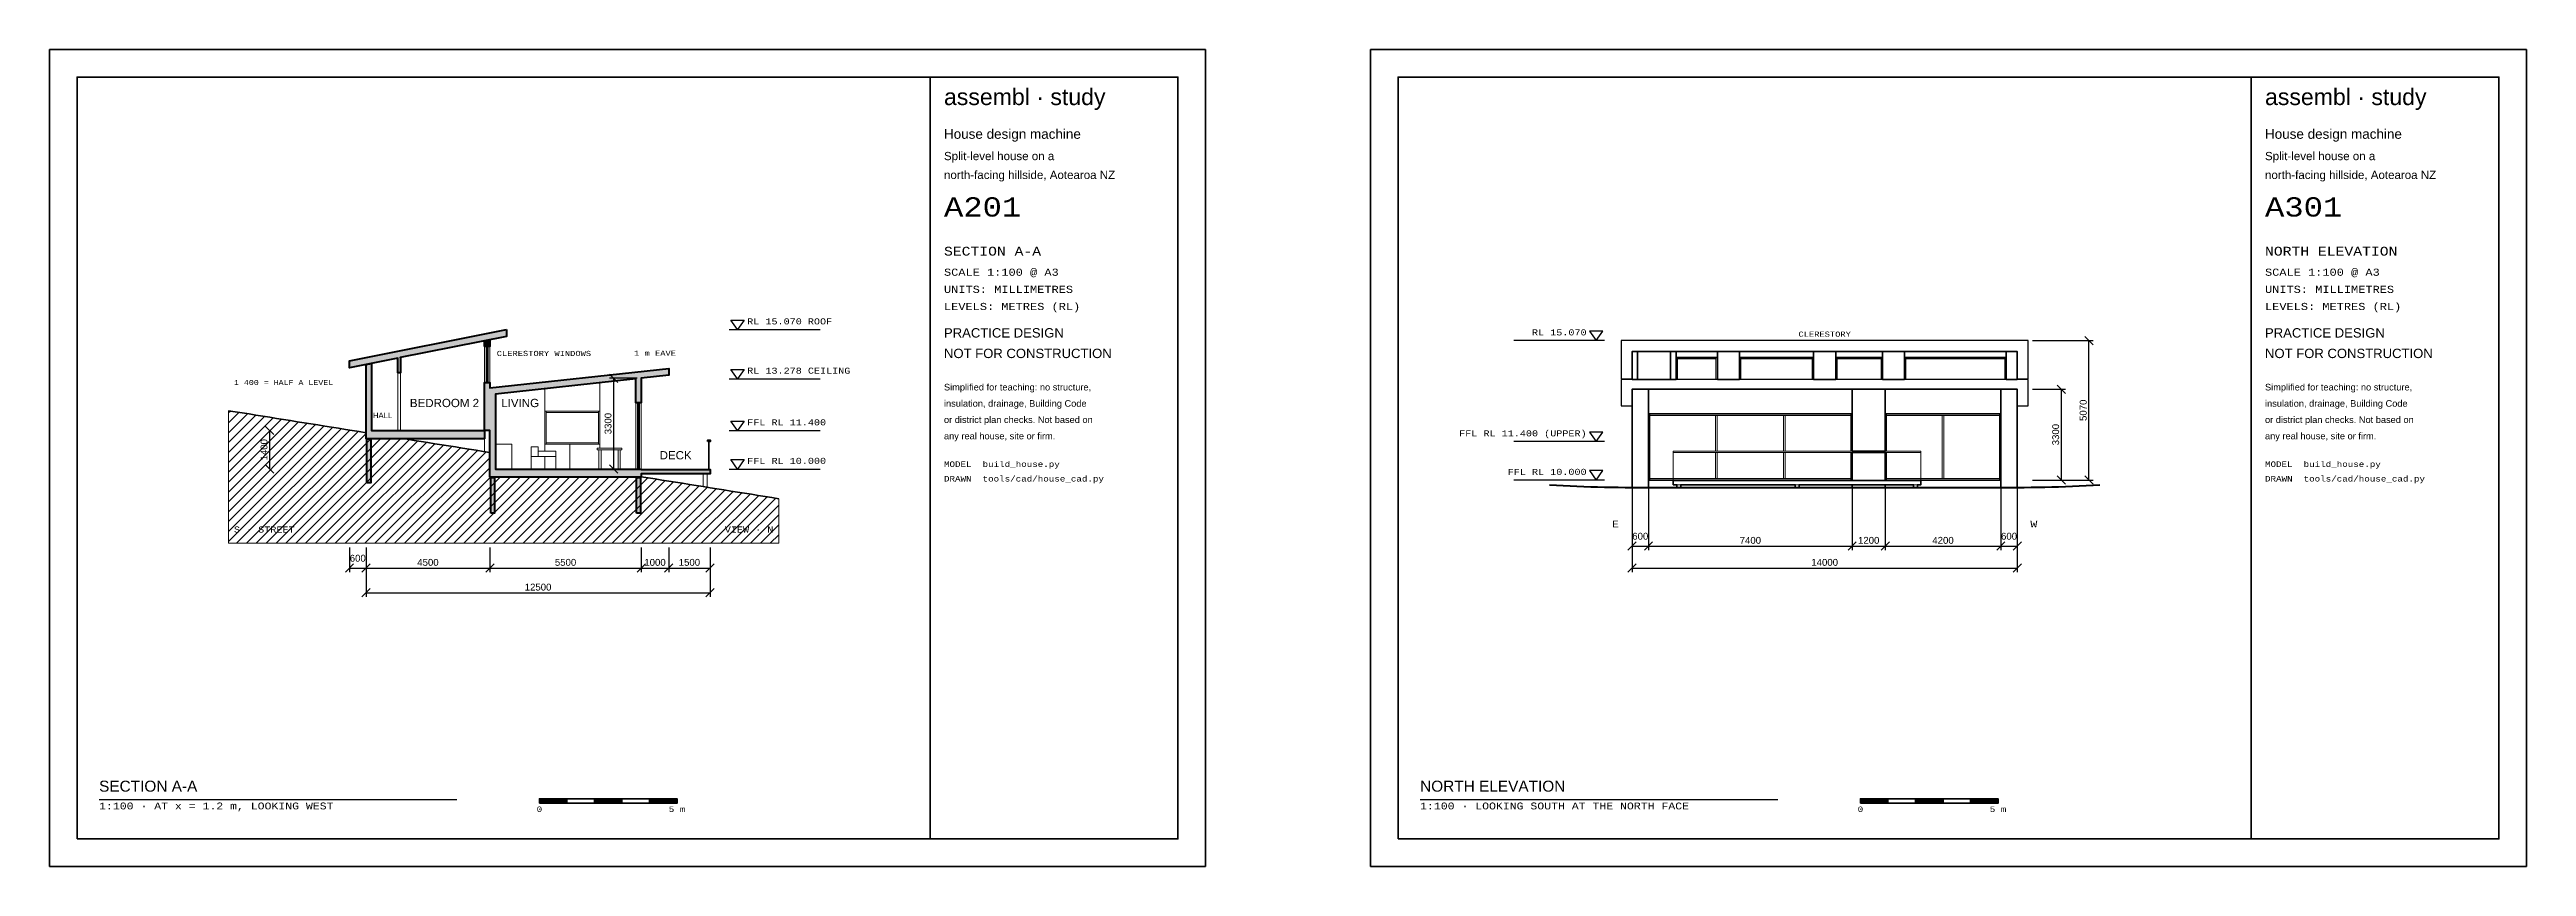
# Model space of a CAD drawing. Header units: millimetres. Extents: x 0 to 276000, y 0 to 59400.
# Drawn here: x 186000 to 276000, y 0 to 29700 of the extents above; entities that cross this region are included whole.
import ezdxf
from ezdxf.enums import TextEntityAlignment as Align

# ---------------------------------------------------------------- set-up
doc = ezdxf.new("R2010")
doc.units = ezdxf.units.MM
for name, color, linetype, lineweight in [('A-ANNO-DIMS', 7, 'Continuous', 18), ('A-ANNO-SYMB', 1, 'Continuous', 25), ('A-ANNO-TEXT', 7, 'Continuous', 25), ('A-ANNO-TTLB', 7, 'Continuous', 35), ('A-DECK', 30, 'Continuous', 18), ('A-ELEV', 7, 'Continuous', 35), ('A-FURN', 8, 'Continuous', 13), ('A-GLAZ', 4, 'Continuous', 18), ('A-ROOF', 7, 'Continuous', 25), ('A-SECT', 7, 'Continuous', 50), ('A-SECT-BYND', 8, 'Continuous', 18), ('A-SECT-PATT', 8, 'Continuous', 0), ('C-TOPO-MAJR', 96, 'Continuous', 35), ('C-TOPO-PATT', 8, 'Continuous', 0)]:
    doc.layers.add(name, color=color, linetype=linetype, lineweight=lineweight)
doc.styles.add('ASSEMBL', font='arial.ttf')
doc.styles.add('ASSEMBL-MONO', font='cour.ttf')
doc.dimstyles.new('A100', dxfattribs={"dimscale": 100, "dimtxt": 2.5, "dimasz": 2, "dimexe": 1.5, "dimexo": 1.5, "dimgap": 0.8, "dimtad": 1, "dimdec": 0, "dimdsep": 46, "dimtxsty": 'ASSEMBL', "dimtsz": 1.5, "dimcen": 2.5, "dimclrd": 256, "dimclre": 256, "dimclrt": 256, "dimazin": 3, "dimtfac": 1, "dimtmove": 0, "dimatfit": 3})

msp = doc.modelspace()

# ---------------------------------------------------------------- hatches: boundary and pattern name
at = {"layer": 'A-ANNO-TTLB'}
for points in [[(203800, 2300), (204800, 2300), (204800, 2460), (203800, 2460)], [(205800, 2300), (206800, 2300), (206800, 2460), (205800, 2460)], [(207800, 2300), (208800, 2300), (208800, 2460), (207800, 2460)], [(251800, 2300), (252800, 2300), (252800, 2460), (251800, 2460)], [(253800, 2300), (254800, 2300), (254800, 2460), (253800, 2460)], [(255800, 2300), (256800, 2300), (256800, 2460), (255800, 2460)]]:
    msp.add_hatch(color=256, dxfattribs=at).paths.add_polyline_path(points)
at = {"layer": 'A-SECT-PATT'}
for points in [[(202600, 19520), (202600, 19270), (198741.4, 18498.3), (198750, 18500), (198750, 17950), (198650, 17950), (198650, 18480), (196900, 18130), (196900, 18380)], [(201800, 18900), (201800, 19110), (202000, 19150), (202000, 18900)], [(201800, 15550), (200440, 15550), (197700, 15550), (197500, 15550), (197500, 18250), (197700, 18290), (197700, 15850), (200440, 15850), (201800, 15850)], [(202000, 14150), (202000, 15850), (201800, 15850), (201800, 17600), (202000, 17600), (202000, 17400), (208500, 18109.1), (208500, 17859.1), (207500, 17750), (207500, 16850), (207300, 16850), (207300, 17728.2), (202200, 17171.8), (202200, 14450), (207300, 14450), (207500, 14450), (207500, 14430), (210000, 14430), (210000, 14280), (207500, 14280), (207500, 14150), (207300, 14150), (202200, 14150)], [(197530, 13950), (197530, 15545), (197670, 15545), (197670, 13950)], [(209920, 15450), (209920, 15500), (210000, 15500), (210000, 15450)], [(202030, 12850), (202030, 14145), (202170, 14145), (202170, 12850)], [(207330, 12850), (207330, 14145), (207470, 14145), (207470, 12850)]]:
    msp.add_hatch(color=256, dxfattribs=at).paths.add_polyline_path(points)
at = {"layer": 'C-TOPO-PATT'}
h = msp.add_hatch(dxfattribs=at)
h.set_pattern_fill('ANSI31', color=256, scale=80)
h.paths.add_polyline_path([(192500, 16570), (192750, 16530), (193000, 16490), (193250, 16450), (193500, 16410), (193750, 16370), (194000, 16330), (194250, 16290), (194500, 16250), (194750, 16210), (195000, 16170), (195250, 16130), (195500, 16090), (195750, 16050), (196000, 16010), (196250, 15970), (196500, 15930), (196750, 15890), (197000, 15850), (197250, 15810), (197500, 15770), (197500, 15550), (197700, 15550), (198875, 15550), (199000, 15530), (199250, 15490), (199500, 15450), (199750, 15410), (200000, 15370), (200250, 15330), (200500, 15290), (200750, 15250), (201000, 15210), (201250, 15170), (201500, 15130), (201750, 15090), (202000, 15050), (202000, 14150), (202200, 14150), (202250, 14150), (202500, 14150), (202750, 14150), (203000, 14150), (203250, 14150), (203500, 14150), (203750, 14150), (204000, 14150), (204250, 14150), (204500, 14150), (204750, 14150), (205000, 14150), (205250, 14150), (205500, 14150), (205750, 14150), (206000, 14150), (206250, 14150), (206500, 14150), (206750, 14150), (207000, 14150), (207250, 14150), (207300, 14150), (207500, 14150), (207500, 14170), (207750, 14130), (208000, 14090), (208250, 14050), (208500, 14010), (208750, 13970), (209000, 13930), (209250, 13890), (209500, 13850), (209750, 13810), (210000, 13770), (210250, 13730), (210500, 13690), (210750, 13650), (211000, 13610), (211250, 13570), (211500, 13530), (211750, 13490), (212000, 13450), (212250, 13410), (212500, 13370), (212500, 11750), (192500, 11750)])
h.paths.add_polyline_path([(197670, 13950), (197670, 15545), (197530, 15545), (197530, 13950)], flags=0)
h.paths.add_polyline_path([(202170, 12850), (202170, 14145), (202030, 14145), (202030, 12850)], flags=0)
h.paths.add_polyline_path([(207470, 12850), (207470, 14145), (207330, 14145), (207330, 12850)], flags=0)

# ---------------------------------------------------------------- linework, layer by layer
at = {"layer": 'A-ANNO-SYMB'}
for p, q in [((210700, 19520), (214000, 19520)), ((242500, 19120), (239200, 19120)), ((210700, 17728.2), (214000, 17728.2)), ((210700, 15850), (214000, 15850)), ((242500, 15450), (239200, 15450)), ((210700, 14450), (214000, 14450)), ((242500, 14050), (239200, 14050))]:
    msp.add_line(p, q, dxfattribs=at)
for points in [[(210760, 19860), (211240, 19860), (211000, 19520)], [(242440, 19460), (241960, 19460), (242200, 19120)], [(210760, 18068.2), (211240, 18068.2), (211000, 17728.2)], [(210760, 16190), (211240, 16190), (211000, 15850)], [(242440, 15790), (241960, 15790), (242200, 15450)], [(210760, 14790), (211240, 14790), (211000, 14450)], [(242440, 14390), (241960, 14390), (242200, 14050)]]:
    msp.add_lwpolyline(points, close=True, dxfattribs=at)
at = {"layer": 'A-ANNO-TEXT'}
for p, q in [((187800, 2440), (200800, 2440)), ((235800, 2440), (248800, 2440))]:
    msp.add_line(p, q, dxfattribs=at)
at = {"layer": 'A-ANNO-TTLB'}
for points in [[(186000, 0), (228000, 0), (228000, 29700), (186000, 29700)], [(234000, 0), (276000, 0), (276000, 29700), (234000, 29700)], [(187000, 1000), (227000, 1000), (227000, 28700), (187000, 28700)], [(218000, 1000), (227000, 1000), (227000, 28700), (218000, 28700)], [(235000, 1000), (275000, 1000), (275000, 28700), (235000, 28700)], [(266000, 1000), (275000, 1000), (275000, 28700), (266000, 28700)], [(203800, 2300), (204800, 2300), (204800, 2460), (203800, 2460)], [(204800, 2300), (205800, 2300), (205800, 2460), (204800, 2460)], [(205800, 2300), (206800, 2300), (206800, 2460), (205800, 2460)], [(206800, 2300), (207800, 2300), (207800, 2460), (206800, 2460)], [(207800, 2300), (208800, 2300), (208800, 2460), (207800, 2460)], [(251800, 2300), (252800, 2300), (252800, 2460), (251800, 2460)], [(252800, 2300), (253800, 2300), (253800, 2460), (252800, 2460)], [(253800, 2300), (254800, 2300), (254800, 2460), (253800, 2460)], [(254800, 2300), (255800, 2300), (255800, 2460), (254800, 2460)], [(255800, 2300), (256800, 2300), (256800, 2460), (255800, 2460)]]:
    msp.add_lwpolyline(points, close=True, dxfattribs=at)
at = {"layer": 'A-DECK'}
for points in [[(254000, 15050), (254000, 15100), (245000, 15100), (245000, 15050)], [(254000, 13880), (254000, 14030), (245000, 14030), (245000, 13880)], [(245270, 13770), (245270, 13880), (245130, 13880), (245130, 13770)], [(249570, 13880), (249430, 13880), (249430, 13770), (249570, 13770)], [(253870, 13770), (253870, 13880), (253730, 13880), (253730, 13770)]]:
    msp.add_lwpolyline(points, close=True, dxfattribs=at)
at = {"layer": 'A-ELEV'}
for points in [[(243700, 17709.1), (243700, 18721.3), (243500, 18721.3), (243500, 17709.1)], [(244900, 17709.1), (244900, 18721.3), (243700, 18721.3), (243700, 17709.1)], [(245100, 17709.1), (245100, 18721.3), (244900, 18721.3), (244900, 17709.1)], [(246600, 18500), (246600, 18721.3), (245100, 18721.3), (245100, 18500)], [(247400, 17709.1), (247400, 18721.3), (246600, 18721.3), (246600, 17709.1)], [(250100, 18500), (250100, 18721.3), (247400, 18721.3), (247400, 18500)], [(250900, 17709.1), (250900, 18721.3), (250100, 18721.3), (250100, 17709.1)], [(252600, 18500), (252600, 18721.3), (250900, 18721.3), (250900, 18500)], [(253400, 17709.1), (253400, 18721.3), (252600, 18721.3), (252600, 17709.1)], [(257100, 18500), (257100, 18721.3), (253400, 18721.3), (253400, 18500)], [(257500, 17709.1), (257500, 18721.3), (257100, 18721.3), (257100, 17709.1)], [(244100, 13770), (244100, 17350), (243500, 17350), (243500, 13770)], [(251500, 16450), (251500, 17350), (244100, 17350), (244100, 16450)], [(252700, 15100), (252700, 17350), (251500, 17350), (251500, 15100)], [(256900, 16450), (256900, 17350), (252700, 17350), (252700, 16450)], [(257500, 13770), (257500, 17350), (256900, 17350), (256900, 13770)], [(252700, 14030), (252700, 15050), (251500, 15050), (251500, 14030)], [(251500, 14030), (251500, 14050), (244100, 14050), (244100, 13770), (245130, 13770), (245130, 13880), (245000, 13880), (245000, 14030)], [(249430, 13770), (249430, 13880), (245270, 13880), (245270, 13770)], [(251500, 13880), (249570, 13880), (249570, 13770), (251500, 13770)], [(252700, 13770), (252700, 13880), (251500, 13880), (251500, 13770)], [(256900, 13770), (256900, 14050), (252700, 14050), (252700, 14030), (254000, 14030), (254000, 13880), (253870, 13880), (253870, 13770)], [(253730, 13770), (253730, 13880), (252700, 13880), (252700, 13770)]]:
    msp.add_lwpolyline(points, close=True, dxfattribs=at)
at = {"layer": 'A-FURN'}
for points in [[(202200, 15350), (202800, 15350), (202800, 14450), (202200, 14450)], [(204000, 14900), (204400, 14900), (204400, 15100), (204000, 15100), (204000, 15350), (204900, 15350), (204900, 14450), (204000, 14450)], [(203500, 15250), (203750, 15250), (203750, 14900), (203500, 14900)], [(203500, 14900), (204400, 14900), (204400, 14450), (203500, 14450)], [(203750, 15100), (204400, 15100), (204400, 14900), (203750, 14900)], [(205900, 15210), (206800, 15210), (206800, 15150), (205900, 15150)], [(205960, 15150), (206040, 15150), (206040, 14450), (205960, 14450)], [(206660, 15150), (206740, 15150), (206740, 14450), (206660, 14450)]]:
    msp.add_lwpolyline(points, close=True, dxfattribs=at)
at = {"layer": 'A-GLAZ'}
for points in [[(201860, 18900), (201940, 18900), (201940, 17600), (201860, 17600)], [(201860, 18900), (201940, 18900), (201940, 18850), (201860, 18850)], [(201890, 18900), (201910, 18900), (201910, 17600), (201890, 17600)], [(245150, 17709.1), (245150, 18500), (245100, 18500), (245100, 17709.1)], [(246550, 18450), (246550, 18500), (245150, 18500), (245150, 18450)], [(246550, 18450), (245150, 18450), (245150, 17709.1), (246550, 17709.1)], [(246600, 17709.1), (246600, 18500), (246550, 18500), (246550, 17709.1)], [(247450, 17709.1), (247450, 18500), (247400, 18500), (247400, 17709.1)], [(250050, 18450), (250050, 18500), (247450, 18500), (247450, 18450)], [(250050, 17709.1), (250050, 18450), (247450, 18450), (247450, 17709.1)], [(250100, 17709.1), (250100, 18500), (250050, 18500), (250050, 17709.1)], [(250950, 17709.1), (250950, 18500), (250900, 18500), (250900, 17709.1)], [(252550, 18450), (252550, 18500), (250950, 18500), (250950, 18450)], [(252550, 17709.1), (252550, 18450), (250950, 18450), (250950, 17709.1)], [(252600, 17709.1), (252600, 18500), (252550, 18500), (252550, 17709.1)], [(253450, 17709.1), (253450, 18500), (253400, 18500), (253400, 17709.1)], [(257050, 18450), (257050, 18500), (253450, 18500), (253450, 18450)], [(257050, 17709.1), (257050, 18450), (253450, 18450), (253450, 17709.1)], [(257100, 17709.1), (257100, 18500), (257050, 18500), (257050, 17709.1)], [(201860, 17650), (201940, 17650), (201940, 17600), (201860, 17600)], [(204000, 16550), (204050, 16550), (204050, 15350), (204000, 15350)], [(205950, 16550), (205950, 16500), (204050, 16500), (204050, 16550)], [(205950, 16500), (205950, 15400), (204050, 15400), (204050, 16500)], [(205950, 16550), (206000, 16550), (206000, 15350), (205950, 15350)], [(207360, 16850), (207440, 16850), (207440, 14450), (207360, 14450)], [(207360, 16850), (207440, 16850), (207440, 16800), (207360, 16800)], [(207390, 16850), (207410, 16850), (207410, 14450), (207390, 14450)], [(244150, 14050), (244150, 16450), (244100, 16450), (244100, 14050)], [(251450, 16400), (251450, 16450), (244150, 16450), (244150, 16400)], [(246536.7, 15100), (246536.7, 16400), (244150, 16400), (244150, 14100), (246536.7, 14100), (246536.7, 15050), (245000, 15050), (245000, 15100)], [(246596.7, 15100), (246596.7, 16400), (246536.7, 16400), (246536.7, 15100)], [(249003.3, 15100), (249003.3, 16400), (246596.7, 16400), (246596.7, 15100)], [(249063.3, 15100), (249063.3, 16400), (249003.3, 16400), (249003.3, 15100)], [(251450, 15100), (251450, 16400), (249063.3, 16400), (249063.3, 15100)], [(251500, 15100), (251500, 16450), (251450, 16450), (251450, 15100)], [(252750, 15100), (252750, 16450), (252700, 16450), (252700, 15100)], [(256850, 16400), (256850, 16450), (252750, 16450), (252750, 16400)], [(254770, 14100), (254770, 16400), (252750, 16400), (252750, 15100), (254000, 15100), (254000, 15050), (252750, 15050), (252750, 14100)], [(254830, 14100), (254830, 16400), (254770, 16400), (254770, 14100)], [(256850, 14100), (256850, 16400), (254830, 16400), (254830, 14100)], [(256900, 14050), (256900, 16450), (256850, 16450), (256850, 14050)], [(205950, 15400), (205950, 15350), (204900, 15350), (204050, 15350), (204050, 15400)], [(209940, 15450), (209970, 15450), (209970, 14430), (209940, 14430)], [(207360, 14500), (207440, 14500), (207440, 14450), (207360, 14450)], [(254000, 14030), (254000, 15050), (245000, 15050), (245000, 14030)], [(246596.7, 14100), (246596.7, 15050), (246536.7, 15050), (246536.7, 14100)], [(249003.3, 14100), (249003.3, 15050), (246596.7, 15050), (246596.7, 14100)], [(249063.3, 14100), (249063.3, 15050), (249003.3, 15050), (249003.3, 14100)], [(251450, 14100), (251450, 15050), (249063.3, 15050), (249063.3, 14100)], [(251500, 14050), (251500, 15050), (251450, 15050), (251450, 14050)], [(252750, 14050), (252750, 15050), (252700, 15050), (252700, 14050)], [(251450, 14050), (251450, 14100), (244150, 14100), (244150, 14050)], [(256850, 14050), (256850, 14100), (252750, 14100), (252750, 14050)]]:
    msp.add_lwpolyline(points, close=True, dxfattribs=at)
at = {"layer": 'A-ROOF'}
for points in [[(257900, 19120), (243100, 19120), (243100, 17730), (243500, 17730), (243500, 18721.3), (257500, 18721.3), (257500, 17730), (257900, 17730)], [(257900, 17709.1), (243100, 17709.1), (243100, 16750), (243500, 16750), (243500, 17350), (257500, 17350), (257500, 16750), (257900, 16750)]]:
    msp.add_lwpolyline(points, close=True, dxfattribs=at)
at = {"layer": 'A-SECT'}
for points in [[(202600, 19520), (202600, 19270), (198741.4, 18498.3), (198750, 18500), (198750, 17950), (198650, 17950), (198650, 18480), (196900, 18130), (196900, 18380)], [(201800, 18900), (201800, 19110), (202000, 19150), (202000, 18900)], [(201800, 15550), (200440, 15550), (197700, 15550), (197500, 15550), (197500, 18250), (197700, 18290), (197700, 15850), (200440, 15850), (201800, 15850)], [(202000, 14150), (202000, 15850), (201800, 15850), (201800, 17600), (202000, 17600), (202000, 17400), (208500, 18109.1), (208500, 17859.1), (207500, 17750), (207500, 16850), (207300, 16850), (207300, 17728.2), (202200, 17171.8), (202200, 14450), (207300, 14450), (207500, 14450), (207500, 14430), (210000, 14430), (210000, 14280), (207500, 14280), (207500, 14150), (207300, 14150), (202200, 14150)], [(197530, 13950), (197530, 15545), (197670, 15545), (197670, 13950)], [(209920, 15450), (209920, 15500), (210000, 15500), (210000, 15450)], [(202030, 12850), (202030, 14145), (202170, 14145), (202170, 12850)], [(207330, 12850), (207330, 14145), (207470, 14145), (207470, 12850)]]:
    msp.add_lwpolyline(points, close=True, dxfattribs=at)
at = {"layer": 'A-SECT-BYND'}
for points in [[(198750, 17950), (198750, 18500), (201800, 19110), (201800, 18900), (201800, 17600), (201800, 15850), (200440, 15850), (198750, 15850)], [(201800, 18900), (201860, 18900), (201860, 17600), (201800, 17600)], [(202000, 17600), (201940, 17600), (201940, 18900), (202000, 18900)], [(197700, 17450), (197700, 17950), (197700, 18290), (198650, 18480), (198650, 17950), (198650, 15850), (197700, 15850)], [(198650, 17950), (198750, 17950), (198750, 15850), (198650, 15850)], [(202200, 17171.8), (204000, 17368.2), (204000, 15350), (204000, 15100), (203750, 15100), (203750, 14900), (204000, 14900), (204000, 14450), (202800, 14450), (202800, 15350), (202200, 15350)], [(204000, 17368.2), (204086.5, 17377.6), (206000, 17586.4), (206000, 16550), (204000, 16550)], [(206000, 15350), (206000, 16550), (206000, 17586.4), (207300, 17728.2), (207300, 16850), (207300, 14450), (206740, 14450), (206740, 15150), (206800, 15150), (206800, 15210), (206000, 15210)], [(207300, 16850), (207360, 16850), (207360, 14450), (207300, 14450)], [(207500, 14450), (207440, 14450), (207440, 16850), (207500, 16850)], [(201800, 15545), (201800, 15082), (201750, 15090), (201500, 15130), (201250, 15170), (201000, 15210), (200750, 15250), (200500, 15290), (200250, 15330), (200000, 15370), (199750, 15410), (199500, 15450), (199250, 15490), (199000, 15530), (198906.2, 15545)], [(206000, 15350), (206000, 15210), (205900, 15210), (205900, 15150), (205960, 15150), (205960, 14450), (204900, 14450), (204900, 15350)], [(206040, 15150), (206660, 15150), (206660, 14450), (206040, 14450)], [(209750, 14280), (209890, 14280), (209890, 13787.6), (209750, 13810)]]:
    msp.add_lwpolyline(points, close=True, dxfattribs=at)
at = {"layer": 'C-TOPO-MAJR'}
for points in [[(192500, 16570), (192750, 16530), (193000, 16490), (193250, 16450), (193500, 16410), (193750, 16370), (194000, 16330), (194250, 16290), (194500, 16250), (194750, 16210), (195000, 16170), (195250, 16130), (195500, 16090), (195750, 16050), (196000, 16010), (196250, 15970), (196500, 15930), (196750, 15890), (197000, 15850), (197250, 15810), (197499, 15770.2)], [(198881.2, 15549), (199000, 15530), (199250, 15490), (199500, 15450), (199750, 15410), (200000, 15370), (200250, 15330), (200500, 15290), (200750, 15250), (201000, 15210), (201250, 15170), (201500, 15130), (201750, 15090), (201999, 15050.2)], [(207501, 14169.8), (207750, 14130), (208000, 14090), (208250, 14050), (208500, 14010), (208750, 13970), (209000, 13930), (209250, 13890), (209500, 13850), (209750, 13810), (210000, 13770), (210250, 13730), (210500, 13690), (210750, 13650), (211000, 13610), (211250, 13570), (211500, 13530), (211750, 13490), (212000, 13450), (212250, 13410), (212500, 13370)]]:
    msp.add_lwpolyline(points, dxfattribs=at)
at = {"layer": 'C-TOPO-MAJR', "lineweight": 70}
msp.add_lwpolyline([(260500, 13860), (260250, 13845.6), (260000, 13832.5), (259750, 13820.6), (259500, 13810), (259250, 13800.6), (259000, 13792.5), (258750, 13785.6), (258500, 13780), (258250, 13775.6), (258000, 13772.5), (257750, 13770.6), (257500, 13770), (257250, 13770), (257000, 13770), (256750, 13770), (256500, 13770), (256250, 13770), (256000, 13770), (255750, 13770), (255500, 13770), (255250, 13770), (255000, 13770), (254750, 13770), (254500, 13770), (254250, 13770), (254000, 13770), (253750, 13770), (253500, 13770), (253250, 13770), (253000, 13770), (252750, 13770), (252500, 13770), (252250, 13770), (252000, 13770), (251750, 13770), (251500, 13770), (251250, 13770), (251000, 13770), (250750, 13770), (250500, 13770), (250250, 13770), (250000, 13770), (249750, 13770), (249500, 13770), (249250, 13770), (249000, 13770), (248750, 13770), (248500, 13770), (248250, 13770), (248000, 13770), (247750, 13770), (247500, 13770), (247250, 13770), (247000, 13770), (246750, 13770), (246500, 13770), (246250, 13770), (246000, 13770), (245750, 13770), (245500, 13770), (245250, 13770), (245000, 13770), (244750, 13770), (244500, 13770), (244250, 13770), (244000, 13770), (243750, 13770), (243500, 13770), (243250, 13770.6), (243000, 13772.5), (242750, 13775.6), (242500, 13780), (242250, 13785.6), (242000, 13792.5), (241750, 13800.6), (241500, 13810), (241250, 13820.6), (241000, 13832.5), (240750, 13845.6), (240500, 13860)], dxfattribs=at)
at = {"layer": 'C-TOPO-PATT'}
for points in [[(192500, 16570), (192750, 16530), (193000, 16490), (193250, 16450), (193500, 16410), (193750, 16370), (194000, 16330), (194250, 16290), (194500, 16250), (194750, 16210), (195000, 16170), (195250, 16130), (195500, 16090), (195750, 16050), (196000, 16010), (196250, 15970), (196500, 15930), (196750, 15890), (197000, 15850), (197250, 15810), (197500, 15770), (197500, 15550), (197700, 15550), (198875, 15550), (199000, 15530), (199250, 15490), (199500, 15450), (199750, 15410), (200000, 15370), (200250, 15330), (200500, 15290), (200750, 15250), (201000, 15210), (201250, 15170), (201500, 15130), (201750, 15090), (202000, 15050), (202000, 14150), (202200, 14150), (202250, 14150), (202500, 14150), (202750, 14150), (203000, 14150), (203250, 14150), (203500, 14150), (203750, 14150), (204000, 14150), (204250, 14150), (204500, 14150), (204750, 14150), (205000, 14150), (205250, 14150), (205500, 14150), (205750, 14150), (206000, 14150), (206250, 14150), (206500, 14150), (206750, 14150), (207000, 14150), (207250, 14150), (207300, 14150), (207500, 14150), (207500, 14170), (207750, 14130), (208000, 14090), (208250, 14050), (208500, 14010), (208750, 13970), (209000, 13930), (209250, 13890), (209500, 13850), (209750, 13810), (210000, 13770), (210250, 13730), (210500, 13690), (210750, 13650), (211000, 13610), (211250, 13570), (211500, 13530), (211750, 13490), (212000, 13450), (212250, 13410), (212500, 13370), (212500, 11750), (192500, 11750)], [(197670, 13950), (197670, 15545), (197530, 15545), (197530, 13950)], [(202170, 12850), (202170, 14145), (202030, 14145), (202030, 12850)], [(207470, 12850), (207470, 14145), (207330, 14145), (207330, 12850)]]:
    msp.add_lwpolyline(points, close=True, dxfattribs=at)

# ---------------------------------------------------------------- texts
at = {"layer": 'A-ANNO-SYMB', "style": 'ASSEMBL-MONO'}
for s, p in [('RL 15.070 ROOF', (211350, 19640)), ('RL 13.278 CEILING', (211350, 17848.2)), ('FFL RL 11.400', (211350, 15970)), ('FFL RL 10.000', (211350, 14570))]:
    msp.add_text(s, height=220, dxfattribs=at).set_placement(p, align=Align.BOTTOM_LEFT)
for s, p in [('RL 15.070', (241850, 19240)), ('FFL RL 11.400 (UPPER)', (241850, 15570)), ('FFL RL 10.000', (241850, 14170))]:
    msp.add_text(s, height=220, dxfattribs=at).set_placement(p, align=Align.BOTTOM_RIGHT)
at = {"layer": 'A-ANNO-TEXT', "style": 'ASSEMBL-MONO'}
for s, p in [('CLERESTORY', (250500, 19200)), ('1 m EAVE', (208000, 18509.1))]:
    msp.add_text(s, height=190, dxfattribs=at).set_placement(p, align=Align.BOTTOM_CENTER)
for s, height, p in [('CLERESTORY WINDOWS', 190, (202250, 18650)), ('S · STREET', 220, (192700, 12250))]:
    msp.add_text(s, height=height, dxfattribs=at).set_placement(p, align=Align.MIDDLE_LEFT)
at = {"layer": 'A-ANNO-TEXT'}
for s, height, style, p in [('1 400 = HALF A LEVEL', 180, 'ASSEMBL-MONO', (192700, 17450)), ('SECTION A-A', 400, 'ASSEMBL', (187800, 2600)), ('NORTH ELEVATION', 400, 'ASSEMBL', (235800, 2600)), ('1:100 · AT x = 1.2 m, LOOKING WEST', 250, 'ASSEMBL-MONO', (187800, 2000)), ('1:100 · LOOKING SOUTH AT THE NORTH FACE', 250, 'ASSEMBL-MONO', (235800, 2000))]:
    msp.add_text(s, height=height, dxfattribs=dict(at, style=style)).set_placement(p, align=Align.BOTTOM_LEFT)
for s, height, style, p in [('HALL', 200, 'ASSEMBL', (198100, 16400)), ('BEDROOM 2', 300, 'ASSEMBL', (200350, 16850)), ('LIVING', 300, 'ASSEMBL', (203100, 16850)), ('DECK', 300, 'ASSEMBL', (208750, 14950)), ('E', 250, 'ASSEMBL-MONO', (242900, 12450)), ('W', 250, 'ASSEMBL-MONO', (258100, 12450))]:
    msp.add_text(s, height=height, dxfattribs=dict(at, style=style)).set_placement(p, align=Align.MIDDLE_CENTER)
at = {"layer": 'A-ANNO-TEXT', "style": 'ASSEMBL-MONO'}
msp.add_text('VIEW · N', height=220, dxfattribs=at).set_placement((212300, 12250), align=Align.MIDDLE_RIGHT)
at = {"layer": 'A-ANNO-TTLB'}
for s, height, style, p in [('assembl · study', 600, 'ASSEMBL', (218500, 27500)), ('assembl · study', 600, 'ASSEMBL', (266500, 27500)), ('House design machine', 350, 'ASSEMBL', (218500, 26350)), ('House design machine', 350, 'ASSEMBL', (266500, 26350)), ('Split-level house on a', 300, 'ASSEMBL', (218500, 25587.5)), ('north-facing hillside, Aotearoa NZ', 300, 'ASSEMBL', (218500, 24902.5)), ('Split-level house on a', 300, 'ASSEMBL', (266500, 25587.5)), ('north-facing hillside, Aotearoa NZ', 300, 'ASSEMBL', (266500, 24902.5)), ('A201', 700, 'ASSEMBL-MONO', (218500, 23417.5)), ('A301', 700, 'ASSEMBL-MONO', (266500, 23417.5)), ('SECTION A-A', 320, 'ASSEMBL-MONO', (218500, 22112.5)), ('NORTH ELEVATION', 320, 'ASSEMBL-MONO', (266500, 22112.5)), ('SCALE 1:100 @ A3', 260, 'ASSEMBL-MONO', (218500, 21396.5)), ('SCALE 1:100 @ A3', 260, 'ASSEMBL-MONO', (266500, 21396.5)), ('UNITS: MILLIMETRES', 260, 'ASSEMBL-MONO', (218500, 20773.5)), ('UNITS: MILLIMETRES', 260, 'ASSEMBL-MONO', (266500, 20773.5)), ('LEVELS: METRES (RL)', 260, 'ASSEMBL-MONO', (218500, 20150.5)), ('LEVELS: METRES (RL)', 260, 'ASSEMBL-MONO', (266500, 20150.5)), ('PRACTICE DESIGN', 340, 'ASSEMBL', (218500, 19127.5)), ('PRACTICE DESIGN', 340, 'ASSEMBL', (266500, 19127.5)), ('NOT FOR CONSTRUCTION', 340, 'ASSEMBL', (218500, 18380.5)), ('NOT FOR CONSTRUCTION', 340, 'ASSEMBL', (266500, 18380.5)), ('Simplified for teaching: no structure,', 240, 'ASSEMBL', (218500, 17233.5)), ('Simplified for teaching: no structure,', 240, 'ASSEMBL', (266500, 17233.5)), ('or district plan checks. Not based on', 240, 'ASSEMBL', (218500, 16049.5)), ('insulation, drainage, Building Code', 240, 'ASSEMBL', (218500, 16641.5)), ('or district plan checks. Not based on', 240, 'ASSEMBL', (266500, 16049.5)), ('insulation, drainage, Building Code', 240, 'ASSEMBL', (266500, 16641.5)), ('any real house, site or firm.', 240, 'ASSEMBL', (218500, 15457.5)), ('any real house, site or firm.', 240, 'ASSEMBL', (266500, 15457.5)), ('MODEL  build_house.py', 200, 'ASSEMBL-MONO', (218500, 14465.5)), ('MODEL  build_house.py', 200, 'ASSEMBL-MONO', (266500, 14465.5)), ('DRAWN  tools/cad/house_cad.py', 200, 'ASSEMBL-MONO', (218500, 13935.5)), ('DRAWN  tools/cad/house_cad.py', 200, 'ASSEMBL-MONO', (266500, 13935.5))]:
    msp.add_text(s, height=height, dxfattribs=dict(at, style=style)).set_placement(p, align=Align.BOTTOM_LEFT)
at = {"layer": 'A-ANNO-TTLB', "style": 'ASSEMBL-MONO'}
for s, p in [('0', (203800, 2180)), ('5 m', (208800, 2180)), ('0', (251800, 2180)), ('5 m', (256800, 2180))]:
    msp.add_text(s, height=200, dxfattribs=at).set_placement(p, align=Align.TOP_CENTER)

# ---------------------------------------------------------------- dimensions: what is measured, and where the dimension line sits
at = {"layer": 'A-ANNO-DIMS'}
for base, p1, p2 in [((260100, 14050), (257900, 14050), (257900, 19120)), ((206500, 14450), (207500, 14450), (207500, 17750)), ((259100, 14050), (257900, 14050), (257900, 17350)), ((194000, 14450), (194000, 14450), (194000, 15850))]:
    msp.add_linear_dim(base=base, p1=p1, p2=p2, angle=90, dimstyle='A100', dxfattribs=at).render()
for base, p1, p2 in [((243500, 11650), (243500, 14050), (244100, 14050)), ((244100, 11650), (244100, 14050), (251500, 14050)), ((251500, 11650), (251500, 14050), (252700, 14050)), ((252700, 11650), (252700, 14050), (256900, 14050)), ((256900, 11650), (256900, 14050), (257500, 14050)), ((243500, 10850), (243500, 13050), (257500, 13050)), ((196900, 10850), (196900, 11750), (197500, 11750)), ((197500, 10850), (197500, 11750), (202000, 11750)), ((197500, 9950), (197500, 11750), (210000, 11750)), ((202000, 10850), (202000, 11750), (207500, 11750)), ((207500, 10850), (207500, 11750), (208500, 11750)), ((208500, 10850), (208500, 11750), (210000, 11750))]:
    msp.add_linear_dim(base=base, p1=p1, p2=p2, dimstyle='A100', dxfattribs=at).render()

doc.saveas('drawing.dxf')
